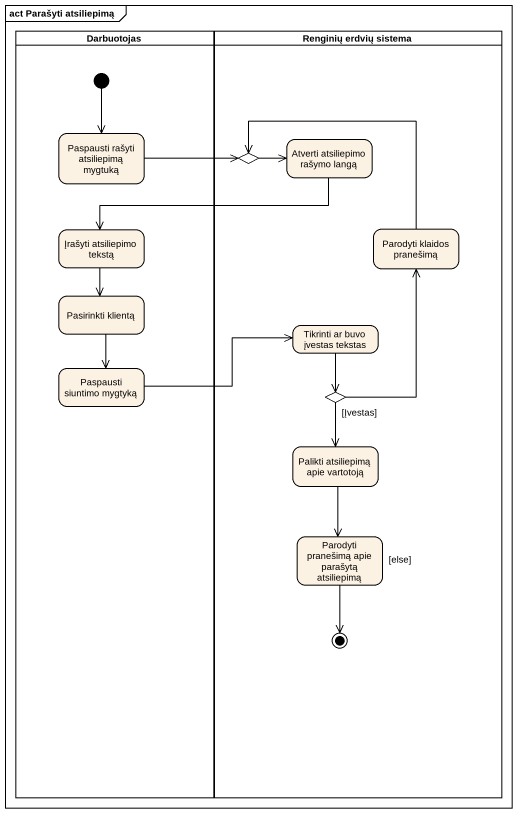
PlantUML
@startuml
mainframe act Parašyti atsiliepimą
hide empty description
state Darbuotojas <<partition>> {
  state "Paspausti rašyti atsiliepimą mygtuką" as Paspausti_rašyti
  state "Įrašyti atsiliepimo tekstą" as Įrašyti_atsiliepimo_tekstą
  state "Pasirinkti klientą" as Pasirinkti_klientą
  state "Paspausti siuntimo mygtyką" as Paspausti_siuntimo_mygtyką
  [*] --> Paspausti_rašyti
}
state "Renginių erdvių sistema" as Renginių_erdvių_sistema <<partition>> {
  state choice1 <<choice>>
  state "Atverti atsiliepimo rašymo langą" as Atverti_atsiliepimo_rašymo
  state "Parodyti klaidos pranešimą" as Parodyti_klaidos_pranešimą
  state "Tikrinti ar buvo įvestas tekstas" as Tikrinti_ar_buvo_įvestas
  state choice2 <<choice>>
  state "Palikti atsiliepimą apie vartotoją" as Palikti_atsiliepimą_apie
  state "Parodyti pranešimą apie parašytą atsiliepimą" as Parodyti_pranešimą_apie
  Parodyti_pranešimą_apie --> [*]
}
Paspausti_rašyti -right-> choice1
choice1 -right-> Atverti_atsiliepimo_rašymo
Atverti_atsiliepimo_rašymo -left-> Įrašyti_atsiliepimo_tekstą
Įrašyti_atsiliepimo_tekstą --> Pasirinkti_klientą
Parodyti_klaidos_pranešimą -left-> choice1
Pasirinkti_klientą --> Paspausti_siuntimo_mygtyką
Tikrinti_ar_buvo_įvestas --> choice2
Paspausti_siuntimo_mygtyką -right-> Tikrinti_ar_buvo_įvestas
choice2 -up-> Parodyti_klaidos_pranešimą : [else]
choice2 --> Palikti_atsiliepimą_apie : [Įvestas]
Palikti_atsiliepimą_apie --> Parodyti_pranešimą_apie
@enduml
